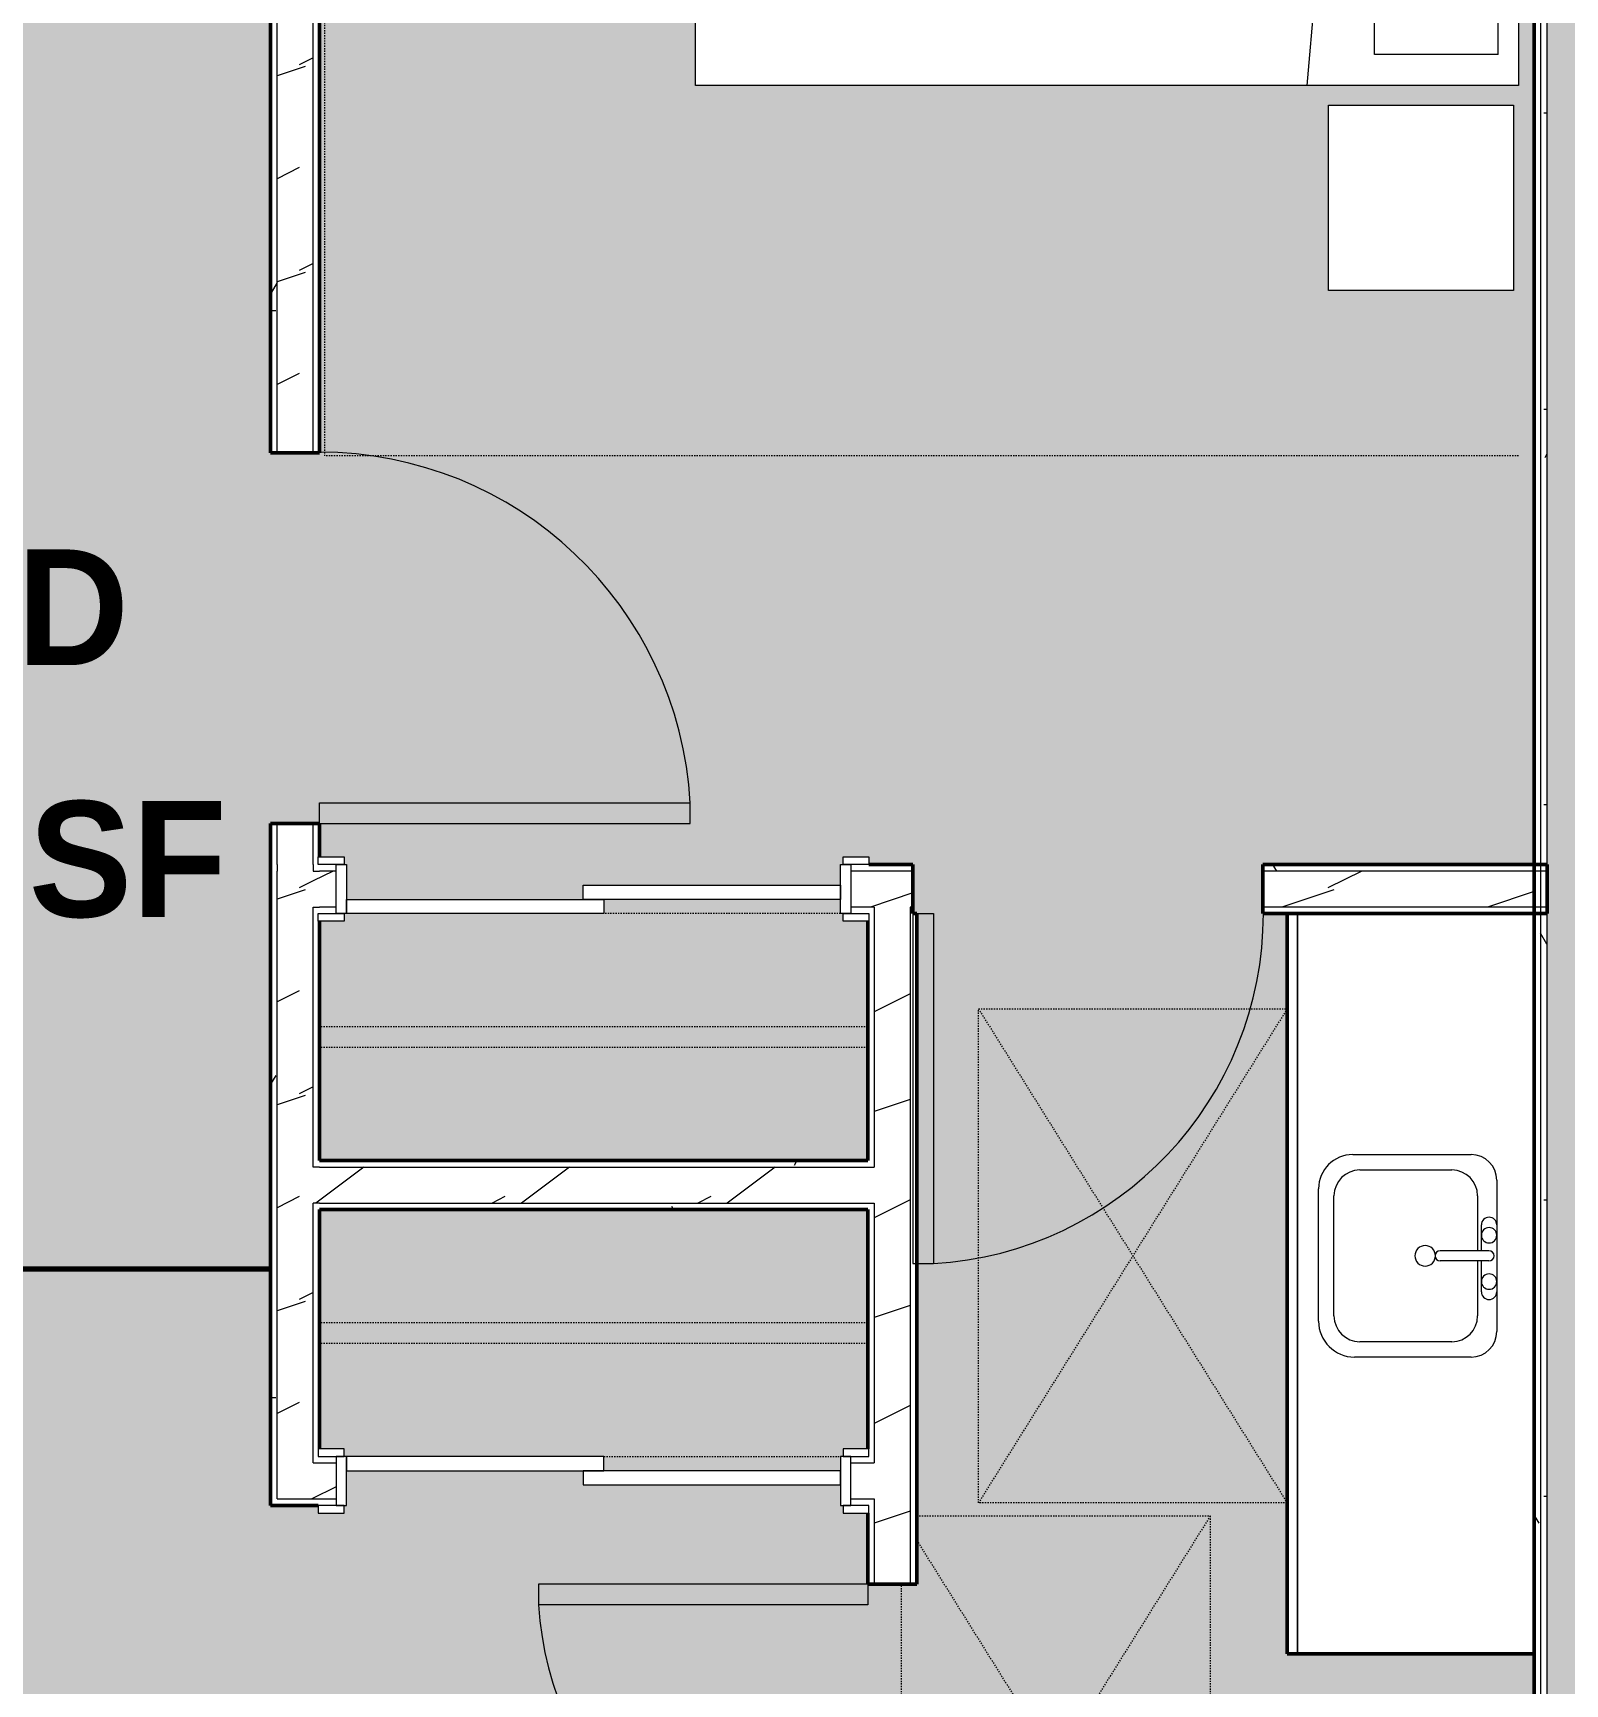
# Model space of a CAD drawing. Header units: inches. Extents: x -4294 to -464, y 9706 to 12475.
# Drawn here: x -3065.2 to -2916.3, y 10522.6 to 10683 of the extents above; entities that cross this region are included whole.
import ezdxf

# ---------------------------------------------------------------- set-up
doc = ezdxf.new("R2010")
doc.units = ezdxf.units.IN
doc.header["$MEASUREMENT"] = 0
doc.linetypes.add('Dash', pattern=[0.25, 0.125, -0.125])
for name, color, linetype, lineweight in [('0-1', 7, 'Continuous', 5), ('0-3', 130, 'Continuous', 70), ('A-AREA-2', 130, 'Continuous', 70), ('A-AREA-IDEN', 2, 'Continuous', 9), ('A-AREA-PATT-5', 41, 'Continuous', 9), ('A-DOOR-1', 7, 'Continuous', 9), ('A-DOOR-2', 90, 'Continuous', 20), ('A-DOOR-FRAM-1', 90, 'Continuous', 20), ('A-GENM-HDLN-1', 7, 'Dash', 9), ('A-WALL', 113, 'Continuous', 13), ('A-WALL-2', 250, 'Continuous', 50), ('A-WALL-3', 50, 'Continuous', 13), ('A-WALL-PATT-1', 7, 'Continuous', 9), ('A-WALL-PATT-2', 55, 'Continuous', 9), ('A-WALL-PATT-5', 111, 'Continuous', 9), ('I-FURN-2', 7, 'Continuous', 9), ('I-FURN-HDLN-1', 7, 'Dash', 9), ('I-WALL-1', 2, 'Continuous', 50), ('P-SANR-FIXT-1', 7, 'Continuous', 9), ('Q-CASE-1', 250, 'Continuous', 50), ('Q-CASE-2', 7, 'Continuous', 9), ('Q-CASE-HDLN-1', 7, 'Dash', 9)]:
    doc.layers.add(name, color=color, linetype=linetype, lineweight=lineweight)
doc.styles.add('Century Gothic_B', font='GOTHICB.TTF', dxfattribs={"height": 11.25})
pattern_1 = [(0, (0, 0), (38.4, 9.6), [1.584, -27.216, 1.584, -27.216, -153.6]), (0, (0, 0), (38.4, 9.6), [-57.6, 1.584, -56.016, 1.584, -27.216, -67.2]), (0, (0, 0), (38.4, 9.6), [-144, 1.584, -17.616, 1.584, -46.416]), (120, (14.4, 4.8), (-27.513844, 28.4553755), [1.584, -27.216, 1.584, -27.216, -153.6]), (120, (14.4, 4.8), (-27.513844, 28.4553755), [-57.6, 1.584, -56.016, 1.584, -27.216, -67.2]), (120, (14.4, 4.8), (-27.513844, 28.4553755), [-144, 1.584, -17.616, 1.584, -46.416]), (240, (19.2, 24), (-10.886156, -38.0553755), [1.584, -27.216, 1.584, -27.216, -153.6]), (240, (19.2, 24), (-10.886156, -38.0553755), [-57.6, 1.584, -56.016, 1.584, -27.216, -67.2]), (240, (19.2, 24), (-10.886156, -38.0553755), [-144, 1.584, -17.616, 1.584, -46.416])]
pattern_2 = [(216.87, (7.997, 19.992), (59.9755286, 39.9843071), [9.996, -89.964]), (206.565, (19.992, 13.994), (-19.991807, -19.992219), [22.352, -22.352]), (198.435, (19.992, 3.998), (-39.983821, -19.991955), [12.644, -50.576])]

# ---------------------------------------------------------------- blocks, each defined once
blk = doc.blocks.new('Single-Flush - 32_ x 84_-1372862-FLOOR PLAN - 1ST FLOOR')
at = {"layer": 'A-DOOR-1'}
blk.add_arc((16, 2.37), 32.07, 93.5759, 180, dxfattribs=at)
at = {"layer": 'A-DOOR-2'}
for p, q in [((14, 2.37), (14, 34.38)), ((16, 34.38), (14, 34.38)), ((16, 2.37), (16, 34.38)), ((16, 2.37), (14, 2.37))]:
    blk.add_line(p, q, dxfattribs=at)
blk = doc.blocks.new('Single-Flush - 36_ x 84_-1372839-FLOOR PLAN - 1ST FLOOR')
at = {"layer": 'A-DOOR-1'}
blk.add_arc((18, 2.37), 36.07, 93.1789, 180, dxfattribs=at)
at = {"layer": 'A-DOOR-2'}
for p, q in [((16, 2.37), (16, 38.39)), ((18, 38.39), (16, 38.39)), ((18, 2.37), (18, 38.39)), ((18, 2.37), (16, 2.37))]:
    blk.add_line(p, q, dxfattribs=at)
blk = doc.blocks.new('Single-Flush - 34_ x 84_-1372840-FLOOR PLAN - 1ST FLOOR')
at = {"layer": 'A-DOOR-1'}
blk.add_arc((17, 2.37), 34.07, 93.3657, 180, dxfattribs=at)
at = {"layer": 'A-DOOR-2'}
for p, q in [((15, 2.37), (15, 36.38)), ((17, 36.38), (15, 36.38)), ((17, 2.37), (17, 36.38)), ((17, 2.37), (15, 2.37))]:
    blk.add_line(p, q, dxfattribs=at)
blk = doc.blocks.new('OD_CW_Closet - OD_CW_Closet-1896432-FLOOR PLAN - 1ST FLOOR')
at = {"layer": 'Q-CASE-HDLN-1'}
for p, q in [((0.74, 23.25), (0.74, 0)), ((26.38, 24), (3.38, 24)), ((54.01, 0), (54.01, 23.25)), ((0.74, 13), (54.01, 13)), ((0.74, 11), (54.01, 11)), ((0.74, 0), (54.01, 0))]:
    blk.add_line(p, q, dxfattribs=at)
blk = doc.blocks.new('FOLDING_SLIDING CLOSET - 48_ x 80_-1372841-FLOOR PLAN - 1ST FLOOR')
at = {"layer": 'A-DOOR-1'}
for p, q in [((-26.75, 3.25), (-24.25, 3.25)), ((-26.75, 2.5), (-26.75, 3.25)), ((-24.25, 3.25), (-24.25, 2.5)), ((24.25, 3.25), (26.75, 3.25)), ((24.25, 2.5), (24.25, 3.25)), ((26.75, 3.25), (26.75, 2.5)), ((-24.25, 2.5), (-26.75, 2.5)), ((26.75, 2.5), (24.25, 2.5)), ((-26.75, -2.25), (-24.25, -2.25)), ((-26.75, -3), (-26.75, -2.25)), ((-24.25, -3), (-26.75, -3)), ((-24.25, -2.25), (-24.25, -3)), ((24.25, -2.25), (26.75, -2.25)), ((24.25, -3), (24.25, -2.25)), ((26.75, -3), (24.25, -3)), ((26.75, -2.25), (26.75, -3))]:
    blk.add_line(p, q, dxfattribs=at)
at = {"layer": 'A-DOOR-2'}
for p, q in [((-1, 0.5), (24, 0.5)), ((-1, -0.88), (-1, 0.5)), ((24, 0.5), (24, -0.88)), ((-24, -0.88), (1, -0.88)), ((-24, -2.25), (-24, -0.88)), ((24, -0.88), (-1, -0.88)), ((1, -0.88), (1, -2.25)), ((1, -2.25), (-24, -2.25))]:
    blk.add_line(p, q, dxfattribs=at)
at = {"layer": 'A-DOOR-FRAM-1'}
for p, q in [((-25, 2.5), (-24, 2.5)), ((-25, -2.25), (-25, 2.5)), ((-24, 2.5), (-24, -2.25)), ((24, 2.5), (25, 2.5)), ((24, -2.25), (24, 2.5)), ((25, 2.5), (25, -2.25)), ((-24, -2.25), (-25, -2.25)), ((25, -2.25), (24, -2.25))]:
    blk.add_line(p, q, dxfattribs=at)
blk = doc.blocks.new('M_Sink Vanity-Square - 500 x 440mm-1372835-FLOOR PLAN - 1ST FLOOR')
at = {"layer": 'P-SANR-FIXT-1'}
for p, q in [((-5.72, 10.23), (7.14, 10.23)), ((-5.72, 10.23), (7.14, 10.23)), ((-5.22, 8.73), (6.46, 8.73)), ((-9.22, -4.59), (-9.22, 6.73)), ((-9.22, -4.59), (-9.22, 6.73)), ((10.46, 6.91), (10.46, -4.59)), ((10.46, 6.91), (10.46, -4.59)), ((-7.72, -2.72), (-7.72, 6.23)), ((8.96, 6.23), (8.96, -2.72)), ((0.12, -6.33), (0.12, -1.59)), ((1.12, -6.33), (1.12, -1.59)), ((0.12, -5.22), (-5.22, -5.22)), ((-2.88, -5.59), (0.12, -5.59)), ((6.46, -5.22), (1.12, -5.22)), ((1.12, -5.59), (3.62, -5.59)), ((7.96, -7.09), (-6.72, -7.09)), ((7.96, -7.09), (-6.72, -7.09)), ((3.62, -7.09), (-2.88, -7.09))]:
    blk.add_line(p, q, dxfattribs=at)
for centre, radius, start, end in [((-5.72, 6.73), 3.5, 90, 180), ((-5.72, 6.73), 3.5, 90, 180), ((7.14, 6.91), 3.32, 0, 90), ((7.14, 6.91), 3.32, 360, 90), ((-5.22, 6.23), 2.5, 90, 180), ((6.46, 6.23), 2.5, 360, 90), ((0.62, -0.13), 1, 360, 180), ((0.62, -0.13), 1, 180, 0), ((0.62, -1.59), 0.5, 360, 180), ((-5.22, -2.72), 2.5, 180, 270), ((6.46, -2.72), 2.5, 270, 360), ((-6.72, -4.59), 2.5, 180, 270), ((-6.72, -4.59), 2.5, 180, 270), ((7.96, -4.59), 2.5, 270, 0), ((7.96, -4.59), 2.5, 270, 0), ((-2.88, -6.34), 0.75, 90, 270), ((-1.88, -6.34), 0.75, 360, 180), ((-1.88, -6.34), 0.75, 180, 0), ((0.62, -6.33), 0.5, 180, 0), ((2.62, -6.34), 0.75, 0, 180), ((2.62, -6.34), 0.75, 180, 0), ((3.62, -6.34), 0.75, 270, 90)]:
    blk.add_arc(centre, radius, start, end, dxfattribs=at)
blk = doc.blocks.new('OD_CW_Base Cabinet - OD_CW_Base Cabinet-V82-FLOOR PLAN - 1ST FLOOR')
at = {"layer": 'Q-CASE-1'}
for p, q in [((72.66, 0), (72.66, 24)), ((0.74, 0), (72.66, 0))]:
    blk.add_line(p, q, dxfattribs=at)
at = {"layer": 'Q-CASE-2'}
for p, q in [((72.66, 24), (72.66, 1)), ((0.74, 1), (72.66, 1)), ((72.66, 1), (0.74, 1)), ((72.66, 0), (0.74, 0)), ((72.66, 1), (72.66, 0))]:
    blk.add_line(p, q, dxfattribs=at)
blk = doc.blocks.new('ADA Clearances - 30_x48_-V84-FLOOR PLAN - 1ST FLOOR')
at = {"layer": 'A-GENM-HDLN-1'}
for p, q in [((15, 24), (-13.52, -21.64)), ((-13.52, 24), (15, 24)), ((15, 24), (15, -4.9)), ((-13.52, 21.64), (15, -24)), ((-15, -14.63), (-15, 17.37)), ((15, -5.9), (15, -24)), ((15, -24), (-13.52, -24))]:
    blk.add_line(p, q, dxfattribs=at)
blk = doc.blocks.new('ADA Clearances - 30_x48_-V41-FLOOR PLAN - 1ST FLOOR')
at = {"layer": 'A-GENM-HDLN-1'}
for p, q in [((15, 24), (-15, -24)), ((-15, 24), (15, -24)), ((-15, -24), (-15, 24)), ((-15, 24), (15, 24)), ((15, -24), (-15, -24))]:
    blk.add_line(p, q, dxfattribs=at)
blk = doc.blocks.new('OD_CW_Closet - OD_CW_Closet-V85-FLOOR PLAN - 1ST FLOOR')
at = {"layer": 'Q-CASE-HDLN-1'}
for p, q in [((54.01, 24), (0.74, 24)), ((0.74, 24), (0.74, 0.75)), ((54.01, 0.75), (54.01, 24)), ((0.74, 13), (54.01, 13)), ((0.74, 11), (54.01, 11)), ((3.38, 0), (26.38, 0))]:
    blk.add_line(p, q, dxfattribs=at)
blk = doc.blocks.new('FOLDING_SLIDING CLOSET - 48_ x 80_-1372832-FLOOR PLAN - 1ST FLOOR')
at = {"layer": 'A-DOOR-1'}
for p, q in [((-24.25, 3), (-26.75, 3)), ((-26.75, 3), (-26.75, 2.25)), ((-26.75, 2.25), (-24.25, 2.25)), ((-24.25, 2.25), (-24.25, 3)), ((26.75, 3), (24.25, 3)), ((24.25, 3), (24.25, 2.25)), ((24.25, 2.25), (26.75, 2.25)), ((26.75, 2.25), (26.75, 3)), ((-24.25, -2.5), (-26.75, -2.5)), ((-26.75, -2.5), (-26.75, -3.25)), ((-24.25, -3.25), (-24.25, -2.5)), ((26.75, -2.5), (24.25, -2.5)), ((24.25, -2.5), (24.25, -3.25)), ((26.75, -3.25), (26.75, -2.5)), ((-26.75, -3.25), (-24.25, -3.25)), ((24.25, -3.25), (26.75, -3.25))]:
    blk.add_line(p, q, dxfattribs=at)
at = {"layer": 'A-DOOR-2'}
for p, q in [((1, 2.25), (-24, 2.25)), ((-24, 2.25), (-24, 0.87)), ((1, 0.87), (1, 2.25)), ((-24, 0.87), (1, 0.87)), ((24, 0.87), (-1, 0.87)), ((-1, 0.87), (-1, -0.5)), ((24, -0.5), (24, 0.87)), ((-1, -0.5), (24, -0.5))]:
    blk.add_line(p, q, dxfattribs=at)
at = {"layer": 'A-DOOR-FRAM-1'}
for p, q in [((-24, 2.25), (-25, 2.25)), ((-25, 2.25), (-25, -2.5)), ((-24, -2.5), (-24, 2.25)), ((24, 2.25), (24, -2.5)), ((25, 2.25), (24, 2.25)), ((25, -2.5), (25, 2.25)), ((-25, -2.5), (-24, -2.5)), ((24, -2.5), (25, -2.5))]:
    blk.add_line(p, q, dxfattribs=at)
blk = doc.blocks.new('Bed-Standard - King 78_ x 80_-V86-FLOOR PLAN - 1ST FLOOR')
at = {"layer": 'I-FURN-2'}
for p, q in [((-28.31, 41.8), (49.69, 41.8)), ((-28.31, -38.2), (-28.31, 41.8)), ((49.69, 41.8), (49.69, -38.2)), ((49.69, -24.2), (-28.31, -17.63)), ((-25.31, -24.2), (46.69, -24.2)), ((-25.31, -36.2), (-25.31, -24.2)), ((46.69, -36.2), (46.69, -24.2)), ((-25.31, -36.2), (46.69, -36.2)), ((49.69, -38.2), (-28.31, -38.2))]:
    blk.add_line(p, q, dxfattribs=at)
at = {"layer": 'I-FURN-HDLN-1'}
for p, q in [((-64.31, 77.8), (73.69, 77.8)), ((-64.31, -38.2), (-64.31, 77.8)), ((73.69, 77.8), (73.69, -38.2))]:
    blk.add_line(p, q, dxfattribs=at)
blk = doc.blocks.new('Table-Night Stand - 18_ x 18_ x 24_-1372838-FLOOR PLAN - 1ST FLOOR')
at = {"layer": 'I-FURN-2'}
for p, q in [((0.15, 0), (18.15, 0)), ((0.15, -18), (0.15, 0)), ((18.15, 0), (18.15, -18)), ((18.15, -18), (0.15, -18))]:
    blk.add_line(p, q, dxfattribs=at)
blk = doc.blocks.new('CTR - 1st Phase - Unit Layouts_rvt-1-FLOOR PLAN - 1ST FLOOR')
at = {"layer": 'A-WALL-PATT-1'}
h = blk.add_hatch(dxfattribs=at)
h.set_pattern_fill('FP_3', color=256, style=0, pattern_type=2)
h.set_pattern_definition(pattern_1)
h.paths.add_polyline_path([(-3042.1, 10602.18), (-3041.47, 10602.18), (-3041.47, 10606.18), (-3042.1, 10606.18)], flags=0)
h.paths.add_polyline_path([(-3041.47, 10642.18), (-3041.47, 10812.89), (-3042.1, 10812.89), (-3042.1, 10642.18)], flags=0)
h = blk.add_hatch(dxfattribs=at)
h.set_pattern_fill('FP_3', color=256, style=0, pattern_type=2)
h.set_pattern_definition(pattern_1)
h.paths.add_polyline_path([(-3037.47, 10602.18), (-3037.47, 10602.93), (-3037.35, 10602.93), (-3037.35, 10606.18), (-3037.97, 10606.18), (-3037.97, 10602.18)], flags=0)
h.paths.add_polyline_path([(-3037.35, 10642.18), (-3037.35, 10812.89), (-3037.97, 10812.89), (-3037.97, 10642.18)], flags=0)
h = blk.add_hatch(dxfattribs=at)
h.set_pattern_fill('FP_3', color=256, style=0, pattern_type=2)
h.set_pattern_definition(pattern_1)
h.paths.add_polyline_path([(-3042.1, 10540.56), (-3041.47, 10540.56), (-3041.47, 10602.18), (-3042.1, 10602.18), (-3042.1, 10540.63)], flags=0)
h = blk.add_hatch(dxfattribs=at)
h.set_pattern_fill('FP_3', color=256, style=0, pattern_type=2)
h.set_pattern_definition(pattern_1)
h.paths.add_polyline_path([(-3037.97, 10601.56), (-3035.72, 10601.56), (-3035.72, 10602.18), (-3037.97, 10602.18)], flags=0)
h.paths.add_polyline_path([(-2942.32, 10601.56), (-2919.32, 10601.59), (-2919.32, 10602.18), (-2945.7, 10602.18), (-2945.7, 10601.56)], flags=0)
h.paths.add_polyline_path([(-2979.95, 10601.56), (-2979.7, 10601.56), (-2979.73, 10602.18), (-2985.72, 10602.18), (-2985.72, 10601.56), (-2983.45, 10601.56)], flags=0)
h = blk.add_hatch(dxfattribs=at)
h.set_pattern_fill('FP_3', color=256, style=0, pattern_type=2)
h.set_pattern_definition(pattern_1)
h.paths.add_polyline_path([(-2983.47, 10454.79), (-2983.45, 10454.79), (-2983.45, 10485.54), (-2984.07, 10485.54), (-2984.07, 10454.79)], flags=0)
h.paths.add_polyline_path([(-2984.07, 10489.04), (-2983.45, 10489.04), (-2983.45, 10500.29), (-2984.07, 10500.29), (-2984.07, 10489.66)], flags=0)
h.paths.add_polyline_path([(-2983.45, 10532.29), (-2983.45, 10540.56), (-2984.07, 10540.56), (-2984.07, 10539.93), (-2983.97, 10539.93), (-2984.01, 10539.18), (-2984.07, 10539.18), (-2984.07, 10532.29)], flags=0)
h.paths.add_polyline_path([(-2983.45, 10544.06), (-2983.45, 10569.31), (-2984.07, 10569.31), (-2984.05, 10545.43), (-2983.97, 10545.43), (-2983.97, 10544.68), (-2984.07, 10544.68), (-2984.07, 10544.06)], flags=0)
h.paths.add_polyline_path([(-2983.45, 10572.81), (-2983.45, 10597.43), (-2983.97, 10597.43), (-2983.97, 10596.68), (-2984.07, 10596.68), (-2984.07, 10572.81)], flags=0)
h = blk.add_hatch(dxfattribs=at)
h.set_pattern_fill('FP_3', color=256, style=0, pattern_type=2)
h.set_pattern_definition(pattern_1)
h.paths.add_polyline_path([(-2979.95, 10454.79), (-2979.32, 10454.79), (-2979.32, 10500.29), (-2979.95, 10500.29), (-2979.95, 10463.19)], flags=0)
h.paths.add_polyline_path([(-2979.95, 10532.29), (-2979.32, 10532.29), (-2979.32, 10597.43), (-2979.95, 10597.43), (-2979.95, 10536.56)], flags=0)
h = blk.add_hatch(dxfattribs=at)
h.set_pattern_fill('FP_3', color=256, style=0, pattern_type=2)
h.set_pattern_definition(pattern_1)
h.paths.add_polyline_path([(-3036.31, 10572.81), (-2984.07, 10572.81), (-2984.07, 10573.43), (-3037.35, 10573.43), (-3037.35, 10572.81)], flags=0)
h = blk.add_hatch(dxfattribs=at)
h.set_pattern_fill('FP_3', color=256, style=0, pattern_type=2)
h.set_pattern_definition(pattern_1)
h.paths.add_polyline_path([(-3008.74, 10568.68), (-2984.07, 10568.68), (-2984.07, 10569.31), (-3037.35, 10569.31), (-3037.35, 10568.68), (-3009.72, 10568.68)], flags=0)
at = {"layer": 'A-WALL-PATT-2'}
h = blk.add_hatch(dxfattribs=at)
h.set_pattern_fill('FP_7', color=256, style=0, pattern_type=2)
h.set_pattern_definition(pattern_2)
h.paths.add_polyline_path([(-3038.07, 10601.56), (-3037.97, 10601.56), (-3037.97, 10606.18), (-3041.47, 10606.18), (-3041.47, 10601.56)], flags=0)
h.paths.add_polyline_path([(-3041.47, 10642.18), (-3037.97, 10642.18), (-3037.97, 10812.89), (-3041.47, 10812.89), (-3041.47, 10702.63)], flags=0)
h = blk.add_hatch(dxfattribs=at)
h.set_pattern_fill('FP_7', color=256, style=0, pattern_type=2)
h.set_pattern_definition(pattern_2)
h.paths.add_polyline_path([(-3037.99, 10544.06), (-3037.97, 10544.06), (-3037.97, 10601.56), (-3041.47, 10601.56), (-3041.47, 10544.06)], flags=0)
h = blk.add_hatch(dxfattribs=at)
h.set_pattern_fill('FP_7', color=256, style=0, pattern_type=2)
h.set_pattern_definition(pattern_2)
h.paths.add_polyline_path([(-3035.72, 10598.06), (-3035.72, 10601.56), (-3037.97, 10601.56), (-3037.97, 10598.06), (-3037.35, 10598.06)], flags=0)
h.paths.add_polyline_path([(-2919.32, 10598.06), (-2919.32, 10601.56), (-2945.7, 10601.56), (-2945.7, 10598.06), (-2942.32, 10598.06)], flags=0)
h.paths.add_polyline_path([(-2985.72, 10598.06), (-2979.7, 10598.06), (-2979.72, 10601.56), (-2985.72, 10601.56)], flags=0)
h = blk.add_hatch(dxfattribs=at)
h.set_pattern_fill('FP_7', color=256, style=0, pattern_type=2)
h.set_pattern_definition(pattern_2)
h.paths.add_polyline_path([(-2979.95, 10453.66), (-2979.95, 10500.29), (-2983.45, 10500.29), (-2983.45, 10453.66)], flags=0)
h.paths.add_polyline_path([(-2983.45, 10532.29), (-2979.95, 10532.29), (-2979.95, 10598.06), (-2983.45, 10598.06), (-2983.45, 10536.56)], flags=0)
h = blk.add_hatch(dxfattribs=at)
h.set_pattern_fill('FP_7', color=256, style=0, pattern_type=2)
h.set_pattern_definition(pattern_2)
h.paths.add_polyline_path([(-3036.31, 10569.31), (-2983.45, 10569.31), (-2983.45, 10572.81), (-3037.97, 10572.81), (-3037.97, 10569.31), (-3037.35, 10569.31)], flags=0)
h = blk.add_hatch(dxfattribs=at)
h.set_pattern_fill('FP_7', color=256, style=0, pattern_type=2)
h.set_pattern_definition(pattern_2)
h.paths.add_polyline_path([(-3036.31, 10540.56), (-3035.72, 10540.56), (-3035.72, 10544.06), (-3041.47, 10544.06), (-3041.47, 10540.56), (-3037.97, 10540.56)], flags=0)
h.paths.add_polyline_path([(-2984.07, 10540.56), (-2983.45, 10540.56), (-2983.45, 10544.06), (-2985.72, 10544.06), (-2985.72, 10540.56)], flags=0)
at = {"layer": 'A-AREA-2'}
blk.add_line((-3089.55, 10562.91), (-3042.1, 10562.91), dxfattribs=at)
at = {"layer": 'A-WALL-2'}
for p, q in [((-3042.1, 10812.89), (-3042.1, 10642.18)), ((-3037.35, 10642.18), (-3037.35, 10812.89)), ((-3042.1, 10642.18), (-3037.35, 10642.18)), ((-3042.1, 10606.18), (-3042.1, 10602.18)), ((-3037.35, 10606.18), (-3042.1, 10606.18)), ((-3037.35, 10602.93), (-3037.35, 10606.18)), ((-3042.1, 10602.18), (-3042.1, 10544.68)), ((-2979.7, 10602.18), (-2983.97, 10602.18)), ((-2979.7, 10597.43), (-2979.7, 10602.18)), ((-2918.07, 10602.18), (-2945.7, 10602.18)), ((-2945.7, 10602.18), (-2945.7, 10597.43)), ((-2918.07, 10597.43), (-2918.07, 10602.18)), ((-3037.35, 10573.43), (-3037.35, 10596.68)), ((-2984.07, 10596.68), (-2984.07, 10573.43)), ((-2979.32, 10597.43), (-2979.7, 10597.43)), ((-2979.32, 10532.29), (-2979.32, 10597.43)), ((-2945.7, 10597.43), (-2918.07, 10597.43)), ((-2984.07, 10573.43), (-3037.35, 10573.43)), ((-3037.35, 10545.43), (-3037.35, 10568.68)), ((-3037.35, 10568.68), (-2984.07, 10568.68)), ((-2984.07, 10568.68), (-2984.07, 10545.43)), ((-3042.1, 10544.68), (-3042.1, 10540.56)), ((-3042.1, 10540.56), (-3042.1, 10539.93)), ((-3042.1, 10539.93), (-3037.47, 10539.93)), ((-2984.07, 10539.18), (-2984.07, 10532.29)), ((-2984.07, 10532.29), (-2979.32, 10532.29))]:
    blk.add_line(p, q, dxfattribs=at)
at = {"layer": 'A-WALL-3'}
for p, q in [((-3041.47, 10642.18), (-3041.47, 10812.89)), ((-3037.97, 10642.18), (-3037.97, 10812.89)), ((-3041.47, 10602.18), (-3041.47, 10606.18)), ((-3037.97, 10602.18), (-3037.97, 10606.18)), ((-3041.47, 10602.18), (-3041.47, 10601.56)), ((-3041.47, 10544.68), (-3041.47, 10601.56)), ((-3037.97, 10602.18), (-3037.97, 10601.56)), ((-3037.97, 10601.56), (-3037.35, 10601.56)), ((-3035.72, 10601.56), (-3037.35, 10601.56)), ((-2979.7, 10601.56), (-2985.72, 10601.56)), ((-2918.07, 10601.56), (-2945.7, 10601.56)), ((-3037.97, 10572.81), (-3037.97, 10598.06)), ((-3037.97, 10598.06), (-3037.35, 10598.06)), ((-3035.72, 10598.06), (-3037.35, 10598.06)), ((-2983.45, 10598.06), (-2985.72, 10598.06)), ((-2983.45, 10598.06), (-2983.45, 10597.43)), ((-2979.95, 10598.06), (-2979.95, 10597.43)), ((-2979.7, 10598.06), (-2979.95, 10598.06)), ((-2918.07, 10598.06), (-2945.7, 10598.06)), ((-2983.45, 10597.43), (-2983.45, 10572.81)), ((-2979.95, 10597.43), (-2979.95, 10532.29)), ((-3037.35, 10572.81), (-3037.97, 10572.81)), ((-3037.35, 10572.81), (-2984.07, 10572.81)), ((-2984.07, 10572.81), (-2983.45, 10572.81)), ((-3037.97, 10544.68), (-3037.97, 10569.31)), ((-3037.35, 10569.31), (-3037.97, 10569.31)), ((-3037.35, 10569.31), (-2984.07, 10569.31)), ((-2984.07, 10569.31), (-2983.45, 10569.31)), ((-2983.45, 10569.31), (-2983.45, 10544.06)), ((-3041.47, 10544.06), (-3041.47, 10544.68)), ((-3041.47, 10540.56), (-3041.47, 10544.06)), ((-3037.97, 10544.06), (-3037.97, 10544.68)), ((-3037.97, 10544.06), (-3035.72, 10544.06)), ((-2985.72, 10544.06), (-2984.07, 10544.06)), ((-2984.07, 10544.06), (-2983.45, 10544.06)), ((-3041.47, 10540.56), (-3035.72, 10540.56)), ((-2985.72, 10540.56), (-2984.07, 10540.56)), ((-2984.07, 10540.56), (-2983.45, 10540.56)), ((-2983.45, 10540.56), (-2983.45, 10532.29))]:
    blk.add_line(p, q, dxfattribs=at)
at = {"layer": '0-3'}
for name, p, rotation in [('Bed-Standard - King 78_ x 80_-V86-FLOOR PLAN - 1ST FLOOR', (-2959.03, 10706.19), 90.0000000000299), ('Table-Night Stand - 18_ x 18_ x 24_-1372838-FLOOR PLAN - 1ST FLOOR', (-2939.32, 10657.8), 90.0000000000299), ('Single-Flush - 36_ x 84_-1372839-FLOOR PLAN - 1ST FLOOR', (-3039.72, 10624.18), 270.0000000000032), ('OD_CW_Closet - OD_CW_Closet-V85-FLOOR PLAN - 1ST FLOOR', (-2983.34, 10597.43), 180), ('Single-Flush - 34_ x 84_-1372840-FLOOR PLAN - 1ST FLOOR', (-2962.7, 10599.81), 180), ('OD_CW_Base Cabinet - OD_CW_Base Cabinet-V82-FLOOR PLAN - 1ST FLOOR', (-2943.32, 10598.17), 269.9999999999976), ('M_Sink Vanity-Square - 500 x 440mm-1372835-FLOOR PLAN - 1ST FLOOR', (-2930.04, 10563.56), 89.99999999998913), ('OD_CW_Closet - OD_CW_Closet-1896432-FLOOR PLAN - 1ST FLOOR', (-2983.34, 10568.68), 180), ('Single-Flush - 32_ x 84_-1372862-FLOOR PLAN - 1ST FLOOR', (-2981.7, 10516.29), 90.00000000000067)]:
    blk.add_blockref(name, p, dxfattribs=dict(at, rotation=rotation))
for name, p in [('FOLDING_SLIDING CLOSET - 48_ x 80_-1372841-FLOOR PLAN - 1ST FLOOR', (-3010.72, 10599.68)), ('ADA Clearances - 30_x48_-V41-FLOOR PLAN - 1ST FLOOR', (-2958.32, 10564.18)), ('FOLDING_SLIDING CLOSET - 48_ x 80_-1372832-FLOOR PLAN - 1ST FLOOR', (-3010.72, 10542.43)), ('ADA Clearances - 30_x48_-V84-FLOOR PLAN - 1ST FLOOR', (-2965.8, 10514.91))]:
    blk.add_blockref(name, p, dxfattribs=at)

msp = doc.modelspace()

# ---------------------------------------------------------------- hatches: boundary and pattern name
at = {"layer": 'A-AREA-PATT-5'}
h = msp.add_hatch(color=256, dxfattribs=at)
h.paths.add_polyline_path([(-2919.32374, 10454.7894), (-2919.32374, 10499.53941), (-2927.04996, 10499.53941), (-2928.01438, 10499.66638), (-2928.91307, 10500.03863), (-2929.68479, 10500.6308), (-2930.27696, 10501.40252), (-2930.66665, 10502.43364), (-2930.77618, 10503.34194), (-2930.77618, 10504.65397), (-2933.79996, 10504.30625), (-2934.79996, 10503.1145), (-2935.79996, 10502.54773), (-2937.30948, 10502.18994), (-2937.80376, 10502.10279), (-2938.79996, 10502.01563), (-2940.94874, 10502.23185), (-2942.79996, 10502.72788), (-2944.79996, 10503.45582), (-2946.79996, 10504.38844), (-2948.79996, 10505.77587), (-2949.79996, 10506.77587), (-2950.29996, 10507.64189), (-2950.79996, 10509.01563), (-2950.79996, 10510.01563), (-2950.29996, 10511.38937), (-2949.79996, 10512.2554), (-2948.79996, 10513.2554), (-2946.62371, 10514.72501), (-2944.79996, 10515.57544), (-2942.32374, 10516.43099), (-2940.79235, 10516.84132), (-2938.79996, 10517.01563), (-2937.30948, 10516.84132), (-2936.79996, 10516.75148), (-2935.79996, 10516.48353), (-2934.70316, 10515.8014), (-2933.79996, 10514.72501), (-2930.77618, 10514.37729), (-2930.77147, 10515.8014), (-2930.64921, 10516.73005), (-2930.27696, 10517.62874), (-2929.68479, 10518.40047), (-2928.91307, 10518.99263), (-2928.01438, 10519.36489), (-2927.04996, 10519.49185), (-2919.32374, 10519.49185), (-2919.32374, 10525.51563), (-2943.32374, 10525.51563), (-2943.32374, 10597.43335), (-2945.69874, 10597.43335), (-2945.69874, 10602.18335), (-2919.32374, 10602.18335), (-2919.32374, 10812.8644), (-2981.92618, 10812.8644), (-2981.92618, 10780.5894), (-2987.97374, 10780.5894), (-2987.97374, 10785.3394), (-2986.67618, 10785.3394), (-2986.67618, 10812.8644), (-3037.34551, 10812.8644), (-3037.34551, 10785.3394), (-3017.97374, 10785.3394), (-3017.97374, 10780.5894), (-3037.34551, 10780.5894), (-3037.34551, 10642.18335), (-3042.09551, 10642.18335), (-3042.09551, 10812.8644), (-3201.32374, 10812.8644), (-3201.32374, 10726.61133), (-3185.19874, 10726.61133), (-3185.19874, 10708.61133), (-3189.19874, 10708.61133), (-3189.19874, 10672.61133), (-3185.19874, 10672.61133), (-3185.19874, 10654.61133), (-3201.32374, 10654.61133), (-3201.32374, 10562.9144), (-3190.62696, 10562.9144), (-3190.62696, 10573.36223), (-3174.12696, 10573.36223), (-3174.12696, 10562.9144), (-3162.62696, 10562.9144), (-3162.62696, 10573.36223), (-3146.12696, 10573.36223), (-3146.12696, 10562.9144), (-3134.62696, 10562.9144), (-3134.62696, 10573.36223), (-3118.12696, 10573.36223), (-3118.12696, 10562.9144), (-3089.55239, 10562.9144), (-3089.55239, 10526.9144), (-3104.19874, 10526.9144), (-3104.19874, 10524.6302), (-3104.39559, 10524.43335), (-3105.29168, 10524.43335), (-3105.29168, 10524.18335), (-3109.05632, 10524.18335), (-3109.05632, 10523.93335), (-3110.95774, 10523.93335), (-3110.95774, 10524.18335), (-3120.34877, 10524.18335), (-3120.34877, 10523.93335), (-3120.93932, 10523.93335), (-3120.93932, 10524.18335), (-3121.52987, 10524.18335), (-3121.52987, 10523.93335), (-3122.12043, 10523.93335), (-3122.12043, 10524.18335), (-3122.71098, 10524.18335), (-3122.71098, 10523.93335), (-3123.30153, 10523.93335), (-3123.30153, 10524.18335), (-3123.89208, 10524.18335), (-3123.89208, 10523.93335), (-3124.48263, 10523.93335), (-3124.48263, 10524.18335), (-3127.1058, 10524.18335), (-3127.12689, 10524.43335), (-3128.05514, 10524.4554), (-3128.14108, 10524.491), (-3128.19874, 10524.6302), (-3128.19874, 10526.9144), (-3201.32374, 10526.9144), (-3201.32374, 10478.9144), (-3127.77051, 10478.9144), (-3127.77051, 10486.9144), (-3092.02051, 10486.9144), (-3092.02051, 10476.3894), (-3083.12374, 10476.3894), (-3083.12374, 10474.4519), (-3082.49874, 10474.4519), (-3082.49874, 10473.3894), (-3047.74874, 10473.3894), (-3047.74874, 10474.4519), (-3047.12374, 10474.4519), (-3047.12374, 10476.3894), (-3023.04145, 10476.3894), (-3023.04145, 10489.6644), (-3016.9278, 10489.65398), (-3016.9278, 10484.9144), (-3018.29145, 10484.9144), (-3018.29145, 10454.7894), (-2984.07374, 10454.7894), (-2984.07374, 10484.9144), (-2986.9278, 10484.9144), (-2986.9278, 10489.6644), (-2984.07374, 10489.6644), (-2984.07374, 10500.2894), (-2979.32374, 10500.2894), (-2979.32374, 10454.7894), (-2943.32374, 10454.7894), (-2943.32374, 10491.51563), (-2939.19874, 10491.51563), (-2939.19874, 10486.76563), (-2938.57374, 10486.76563), (-2938.57374, 10454.7894), (-2926.04806, 10454.7894)], flags=0)
h.paths.add_polyline_path([(-3105.21687, 10454.9144), (-3092.12374, 10454.9144), (-3092.12374, 10456.9144), (-3127.77051, 10456.9144), (-3127.77051, 10454.9144), (-3118.99924, 10454.9144)], flags=0)
h.paths.add_polyline_path([(-2989.07374, 10456.68932), (-3014.07374, 10456.68932), (-3014.07374, 10482.68932), (-2989.07374, 10482.68932), (-2989.07374, 10463.18932)], flags=0)
h.paths.add_polyline_path([(-3083.12374, 10476.3894), (-3083.12374, 10512.3894), (-3081.37374, 10512.3894), (-3081.37374, 10476.3894), (-3082.49874, 10476.3894)], flags=0)
h.paths.add_polyline_path([(-2979.32374, 10532.2894), (-2984.07374, 10532.2894), (-2984.07374, 10539.18335), (-2986.47051, 10539.18335), (-2986.47051, 10539.93335), (-2986.72051, 10539.93335), (-2986.72051, 10541.93335), (-3011.72051, 10541.93335), (-3011.72051, 10543.30835), (-3034.72051, 10543.30835), (-3034.72051, 10539.93335), (-3034.97051, 10539.93335), (-3034.97051, 10539.18335), (-3037.47051, 10539.18335), (-3037.47051, 10539.93335), (-3042.09551, 10539.93335), (-3042.09551, 10606.18335), (-3037.34551, 10606.18335), (-3037.34551, 10602.93335), (-3034.97051, 10602.93335), (-3034.97051, 10602.18335), (-3034.72051, 10602.18335), (-3034.72051, 10598.80835), (-3011.72051, 10598.80835), (-3011.72051, 10600.18335), (-2986.72051, 10600.18335), (-2986.72051, 10602.18335), (-2986.47051, 10602.18335), (-2986.47051, 10602.93335), (-2983.97051, 10602.93335), (-2983.97051, 10602.18335), (-2979.69874, 10602.18335), (-2979.69874, 10597.43335), (-2979.32374, 10597.43335), (-2979.32374, 10536.56046)], flags=0)
h.paths.add_polyline_path([(-3000.44698, 10543.30835), (-2986.72051, 10543.30835), (-2986.72051, 10544.68335), (-2986.47051, 10544.68335), (-2986.47051, 10545.43335), (-2984.07374, 10545.43335), (-2984.07374, 10568.68335), (-3037.34551, 10568.68335), (-3037.34551, 10545.43335), (-3034.97051, 10545.43335), (-3034.97051, 10544.68335), (-3009.72051, 10544.68335), (-3009.72051, 10543.30835), (-3008.74142, 10543.30835)], flags=0)
h.paths.add_polyline_path([(-2984.07374, 10573.43335), (-2984.07374, 10596.68335), (-2986.47051, 10596.68335), (-2986.47051, 10597.43335), (-2986.72051, 10597.43335), (-2986.72051, 10598.80835), (-3009.72051, 10598.80835), (-3009.72051, 10597.43335), (-3034.97051, 10597.43335), (-3034.97051, 10596.68335), (-3037.34551, 10596.68335), (-3037.34551, 10573.43335), (-2991.19359, 10573.43335)], flags=0)
h.paths.add_polyline_path([(-3188.24874, 10607.12159), (-3188.24874, 10642.12159), (-3182.24874, 10642.12159), (-3182.24874, 10643.12159), (-3146.24874, 10643.12159), (-3146.24874, 10642.12159), (-3140.24874, 10642.12159), (-3140.24874, 10607.12159), (-3174.12814, 10607.12159)], flags=0)
h.paths.add_polyline_path([(-3118.99924, 10652.12159), (-3135.92374, 10652.12159), (-3135.92374, 10658.12159), (-3136.92374, 10658.12159), (-3136.92374, 10730.12159), (-3135.92374, 10730.12159), (-3135.92374, 10736.12159), (-3100.92374, 10736.12159), (-3100.92374, 10652.12159), (-3108.42374, 10652.12159)], flags=0)
h.paths.add_polyline_path([(-2939.32374, 10657.94285), (-2939.32374, 10675.94285), (-2921.32374, 10675.94285), (-2921.32374, 10657.94285)], flags=0)
h.paths.add_polyline_path([(-2920.82374, 10677.87469), (-3000.82374, 10677.87469), (-3000.82374, 10755.87469), (-2920.82374, 10755.87469), (-2920.82374, 10702.63296)], flags=0)
h.paths.add_polyline_path([(-3182.24874, 10745.12159), (-3182.24874, 10746.12159), (-3188.24874, 10746.12159), (-3188.24874, 10781.12159), (-3140.24874, 10781.12159), (-3140.24874, 10746.12159), (-3146.24874, 10746.12159), (-3146.24874, 10745.12159), (-3174.12814, 10745.12159)], flags=0)
h.paths.add_polyline_path([(-2939.32374, 10759.87469), (-2939.32374, 10777.87469), (-2921.32374, 10777.87469), (-2921.32374, 10759.87469), (-2933.92505, 10759.87469)], flags=0)
h.paths.add_polyline_path([(-3015.53624, 10786.7394), (-3015.71096, 10786.7394), (-3015.71096, 10787.2394), (-3016.72374, 10787.2394), (-3016.72374, 10812.4894), (-2988.72374, 10812.4894), (-2988.72374, 10787.2394), (-2998.23226, 10787.2394), (-2998.25723, 10786.7394), (-2998.71522, 10786.7394), (-2998.71522, 10787.2394), (-3014.98651, 10787.2394), (-3015.02398, 10786.7394), (-3015.44579, 10786.7394)], flags=0)
at = {"layer": 'A-WALL-PATT-5'}
h = msp.add_hatch(dxfattribs=at)
h.set_pattern_fill('FP_3', color=256, style=0, pattern_type=2)
h.set_pattern_definition(pattern_1)
h.paths.add_polyline_path([(-2918.69874, 10454.1644), (-2918.69874, 10813.4894), (-2919.32374, 10813.4894), (-2919.32374, 10454.1644)], flags=0)
h = msp.add_hatch(dxfattribs=at)
h.set_pattern_fill('FP_3', color=256, style=0, pattern_type=2)
h.set_pattern_definition(pattern_1)
h.paths.add_polyline_path([(-2918.07374, 10453.5394), (-2918.07374, 10813.4894), (-2918.69874, 10813.4894), (-2918.69874, 10453.5394)], flags=0)
h = msp.add_hatch(dxfattribs=at)
h.set_pattern_fill('FP_38', color=256, style=0, pattern_type=2)
h.set_pattern_definition([(161.57, (0.6, 0.6), (-4.80033747, -0.00041462), [0, -34.152, 3.792, 0]), (18.43, (-0.6, 0.6), (-4.80033747, 0.00041462), [0, -34.152, 3.792, 0]), (108.43, (0.6, 0.6), (2.39913218, -12.00105099), [11.382, -26.562]), (71.57, (-0.6, 0.6), (2.39913218, 12.00105099), [11.382, -26.562])])
h.paths.add_polyline_path([(-2918.07374, 10450.0394), (-2914.57374, 10450.0394), (-2914.57374, 10813.4894), (-2918.07374, 10813.4894), (-2918.07374, 10453.52421)], flags=0)

# ---------------------------------------------------------------- linework, layer by layer
at = {"layer": 'A-WALL'}
for p, q in [((-2918.69874, 10813.4894), (-2918.69874, 10454.1644)), ((-2918.07374, 10813.4894), (-2918.07374, 10453.5394))]:
    msp.add_line(p, q, dxfattribs=at)
at = {"layer": 'I-WALL-1'}
msp.add_line((-2919.32374, 10813.4894), (-2919.32374, 10454.7894), dxfattribs=at)

# ---------------------------------------------------------------- block references
at = {"layer": '0-1'}
msp.add_blockref('CTR - 1st Phase - Unit Layouts_rvt-1-FLOOR PLAN - 1ST FLOOR', (0, 0), dxfattribs=at)

# ---------------------------------------------------------------- texts
at = {"layer": 'A-AREA-IDEN', "char_height": 11.25, "attachment_point": 1, "style": 'Century Gothic_B'}
for s, insert, width in [('1BD', (-3085.96955, 10632.8095), 35.98125), ('690 SF', (-3094.87506, 10608.35189), 57.57)]:
    msp.add_mtext(s, dxfattribs=dict(at, insert=insert, width=width))

doc.saveas('drawing.dxf')
